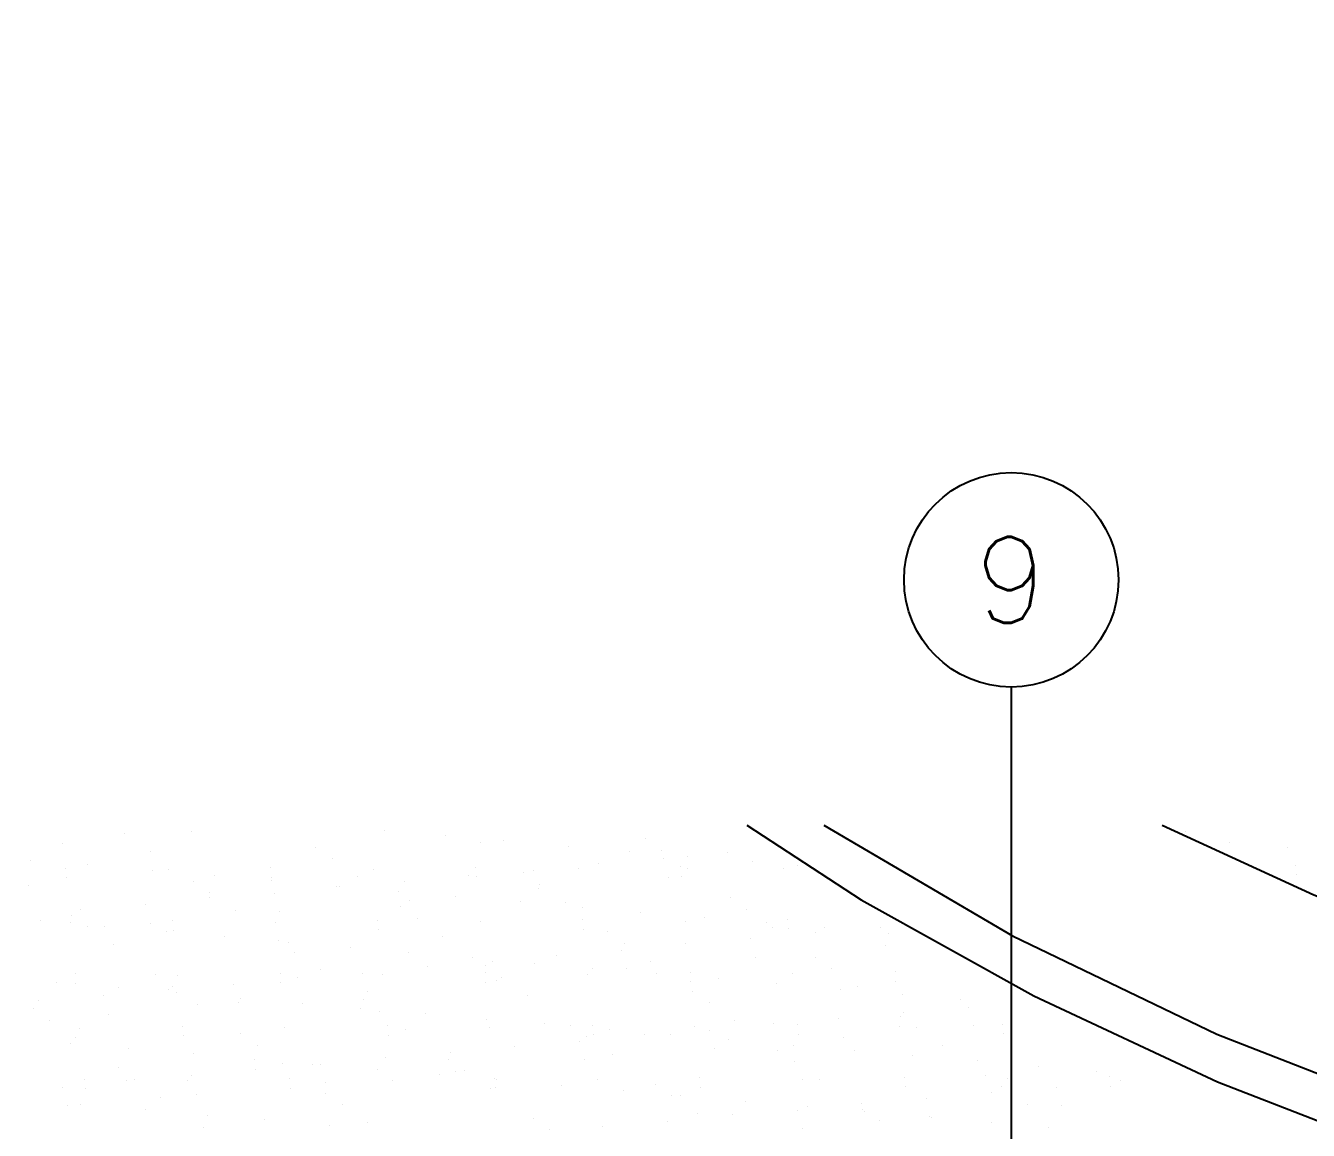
# Model space of a CAD drawing. Header units: millimetres. Extents: x 98 to 155, y -181 to 127.
# Drawn here: x 116.92 to 119.911, y 124.878 to 127.454 of the extents above; entities that cross this region are included whole.
import ezdxf
from ezdxf.enums import TextEntityAlignment as Align
from ezdxf.xclip import XClip

# ---------------------------------------------------------------- set-up
doc = ezdxf.new("R2010")
doc.units = ezdxf.units.MM
doc.header["$LTSCALE"] = 15
doc.header["$XCLIPFRAME"] = 2
for name, pattern in [('ACAD_ISO07W100', [3, 0, -3]), ('HIDDEN', [0.375, 0.25, -0.125]), ('PHANTOM', [63.5, 31.75, -6.35, 6.35, -6.35, 6.35, -6.35]), ('PHANTOM2', [1.25, 0.625, -0.125, 0.125, -0.125, 0.125, -0.125])]:
    doc.linetypes.add(name, pattern=pattern)
doc.layers.get('0').update_dxf_attribs({"color": 250})
for name, color, linetype in [('A-EJES', 250, 'PHANTOM'), ('A-MURO BAJO', 250, 'Continuous'), ('A-PROYECCIONES', 250, 'HIDDEN'), ('DLP_VERDE', 250, 'Continuous')]:
    doc.layers.add(name, color=color, linetype=linetype)
doc.layers.add('A-MUROS', color=252, linetype='Continuous', lineweight=30)
doc.styles.add('R80', font='ARIALN.TTF', dxfattribs={"height": 2.03})
doc.styles.add('ROMANS', font='romans.shx', dxfattribs={"width": 0.8})

# ---------------------------------------------------------------- blocks, each defined once
blk = doc.blocks.new('A$C9f73720c')
at = {"layer": 'A-MURO BAJO', "ltscale": 0.5}
blk.add_ellipse((38.8378, 114.0281, 0), major_axis=(2.17, 4.5286), ratio=0.667469, start_param=0.142256, end_param=3.271568, dxfattribs=at)
at = {"layer": 'A-MURO BAJO'}
blk.add_open_spline([(42.3403, 116.5514, 0), (42.3382, 116.5606, 0), (42.3361, 116.5697, 0), (42.1964, 117.1506, 0), (41.9448, 117.635, 0), (41.4165, 118.1878, 0), (41.1996, 118.346, 0), (40.9615, 118.4601, 0), (40.6654, 118.602, 0), (40.3363, 118.6755, 0), (39.4876, 118.6781, 0), (38.9468, 118.5292, 0), (37.8875, 117.9506, 0), (37.3701, 117.5213, 0), (36.4624, 116.4633, 0), (36.0727, 115.8353, 0), (35.4972, 114.5023, 0), (35.3118, 113.798, 0), (35.2266, 112.9248, 0), (35.2177, 112.728, 0), (35.225, 112.2724, 0)], degree=3, knots=[0, 0, 0, 0, 0.007003, 0.007003, 0.447636, 0.447636, 0.694928, 0.694928, 0.694928, 1.002589, 1.002589, 1.443222, 1.443222, 1.883855, 1.883855, 2.324488, 2.324488, 2.765122, 2.765122, 2.895595, 2.895595, 2.895595, 2.895595], dxfattribs=at)
at = {"layer": 'A-MURO BAJO', "ltscale": 0.5}
blk.add_open_spline([(40.797, 118.1168, 0), (40.5007, 118.2588, 0), (40.1627, 118.3191, 0), (39.4141, 118.2535, 0), (39.0045, 118.1247, 0), (38.1807, 117.67, 0), (37.7681, 117.3445, 0), (37.014, 116.5401, 0), (36.6729, 116.0617, 0), (36.1183, 115.0249, 0), (35.9051, 114.4669, 0), (35.6381, 113.3584, 0), (35.5846, 112.8084, 0), (35.6381, 111.8045, 0), (35.745, 111.3517, 0), (36.0833, 110.6101, 0), (36.3121, 110.322, 0), (36.8481, 109.9196, 0), (37.1565, 109.8013, 0), (37.8531, 109.7381, 0), (38.2431, 109.7963, 0), (38.7291, 109.9858, 0), (38.8092, 110.0207, 0), (38.8896, 110.0593, 0)], degree=3, knots=[0, 0, 0, 0, 0.376125, 0.376125, 0.752249, 0.752249, 1.128374, 1.128374, 1.504499, 1.504499, 1.880624, 1.880624, 2.256748, 2.256748, 2.632873, 2.632873, 3.008998, 3.008998, 3.385122, 3.385122, 3.761247, 3.761247, 3.834879, 3.834879, 3.834879, 3.834879], dxfattribs=at)
at = {"layer": 'A-PROYECCIONES'}
blk.add_line((38.8761, 87.8303, 0), (38.1838, 142.0709, 0), dxfattribs=at)
at = {"layer": 'DLP_VERDE', "linetype": 'Continuous'}
for p, q in [((37.2489, 119.2573), (37.2489, 119.2573)), ((37.0113, 119.2305), (37.0113, 119.2305)), ((37.0557, 119.2324), (37.0557, 119.2324)), ((37.2144, 119.2258), (37.2144, 119.2258)), ((37.2645, 119.2415), (37.2645, 119.2415)), ((37.0072, 119.1982), (37.0072, 119.1982)), ((37.1507, 119.19), (37.1507, 119.19)), ((37.2969, 119.1907), (37.2969, 119.1907)), ((37.4452, 119.1977), (37.4452, 119.1977)), ((37.5316, 119.2069), (37.5316, 119.2069)), ((37.5887, 119.1895), (37.5887, 119.1895)), ((37.0399, 119.18), (37.0399, 119.18)), ((37.0619, 119.1771), (37.0619, 119.1771)), ((37.1607, 119.1765), (37.1607, 119.1765)), ((37.1809, 119.1615), (37.1809, 119.1615)), ((37.2849, 119.1478), (37.2849, 119.1478)), ((37.307, 119.1449), (37.307, 119.1449)), ((37.426, 119.1292), (37.426, 119.1292)), ((37.4418, 119.1246), (37.4418, 119.1246)), ((37.451, 119.1004), (37.451, 119.1004)), ((37.53, 119.1155), (37.53, 119.1155)), ((37.552, 119.1126), (37.552, 119.1126)), ((37.6108, 119.1073), (37.6108, 119.1073)), ((37.038, 119.0823), (37.038, 119.0823)), ((37.0709, 119.0943), (37.0709, 119.0943)), ((37.1978, 119.0893), (37.1978, 119.0893)), ((37.2422, 119.0912), (37.2422, 119.0912)), ((37.4074, 119.0931), (37.4074, 119.0931)), ((36.9617, 119.0541), (36.9617, 119.0541)), ((37.0365, 119.0627), (37.0365, 119.0627)), ((37.11, 119.0611), (37.11, 119.0611)), ((37.2535, 119.0529), (37.2535, 119.0529)), ((37.3537, 119.0438), (37.3537, 119.0438)), ((37.3998, 119.0536), (37.3998, 119.0536)), ((37.5481, 119.0606), (37.5481, 119.0606)), ((36.9828, 119.0135), (36.9828, 119.0135)), ((37.2639, 118.9616), (37.2639, 118.9616)), ((37.3843, 118.9481), (37.3843, 118.9481)), ((37.4287, 118.9501), (37.4287, 118.9501)), ((37.6004, 118.9604), (37.6004, 118.9604)), ((36.893, 118.9312), (36.893, 118.9312)), ((36.9713, 118.9301), (36.9713, 118.9301)), ((37.0068, 118.9443), (37.0068, 118.9443)), ((37.0157, 118.932), (37.0157, 118.932)), ((37.0646, 118.917), (37.0646, 118.917)), ((37.1108, 118.9306), (37.1108, 118.9306)), ((37.1328, 118.9277), (37.1328, 118.9277)), ((37.2129, 118.924), (37.2129, 118.924)), ((37.2245, 118.9411), (37.2245, 118.9411)), ((37.2295, 118.93), (37.2295, 118.93)), ((37.5026, 118.9165), (37.5026, 118.9165)), ((36.9183, 118.9163), (36.9183, 118.9163)), ((37.2518, 118.912), (37.2518, 118.912)), ((37.3558, 118.8983), (37.3558, 118.8983)), ((37.3563, 118.9158), (37.3563, 118.9158)), ((37.3778, 118.8954), (37.3778, 118.8954)), ((37.5467, 118.9112), (37.5467, 118.9112)), ((37.1757, 118.8808), (37.1757, 118.8808)), ((37.4968, 118.8797), (37.4968, 118.8797)), ((37.4569, 118.8289), (37.4569, 118.8289)), ((37.0859, 118.7985), (37.0859, 118.7985)), ((37.411, 118.8), (37.411, 118.8)), ((37.4224, 118.7973), (37.4224, 118.7973)), ((37.5708, 118.807), (37.5708, 118.807)), ((36.8777, 118.7874), (36.8777, 118.7874)), ((36.998, 118.7819), (36.998, 118.7819)), ((37.0211, 118.7792), (37.0211, 118.7792)), ((37.0515, 118.767), (37.0515, 118.767)), ((37.1578, 118.7889), (37.1578, 118.7889)), ((37.1674, 118.7799), (37.1674, 118.7799)), ((37.2022, 118.7909), (37.2022, 118.7909)), ((37.3157, 118.7869), (37.3157, 118.7869)), ((37.4592, 118.7787), (37.4592, 118.7787)), ((37.3687, 118.7481), (37.3687, 118.7481)), ((36.9366, 118.7134), (36.9366, 118.7134)), ((36.9586, 118.7105), (36.9586, 118.7105)), ((36.9978, 118.7177), (36.9978, 118.7177)), ((37.0776, 118.6948), (37.0776, 118.6948)), ((37.1816, 118.6811), (37.1816, 118.6811)), ((37.2037, 118.6782), (37.2037, 118.6782)), ((36.9805, 118.6503), (36.9805, 118.6503)), ((37.2789, 118.6658), (37.2789, 118.6658)), ((37.3227, 118.6625), (37.3227, 118.6625)), ((37.3443, 118.6478), (37.3443, 118.6478)), ((37.3887, 118.6497), (37.3887, 118.6497)), ((37.4185, 118.6498), (37.4185, 118.6498)), ((37.4267, 118.6488), (37.4267, 118.6488)), ((36.8322, 118.6433), (36.8322, 118.6433)), ((36.908, 118.6354), (36.908, 118.6354)), ((36.9313, 118.6297), (36.9313, 118.6297)), ((36.9758, 118.6317), (36.9758, 118.6317)), ((37.124, 118.6421), (37.124, 118.6421)), ((37.1845, 118.6408), (37.1845, 118.6408)), ((37.2445, 118.6343), (37.2445, 118.6343)), ((37.2702, 118.6428), (37.2702, 118.6428)), ((37.4487, 118.6459), (37.4487, 118.6459)), ((36.8736, 118.6039), (36.8736, 118.6039)), ((37.1908, 118.585), (37.1908, 118.585)), ((36.8198, 118.5547), (36.8198, 118.5547)), ((37.4719, 118.5331), (37.4719, 118.5331)), ((36.9351, 118.5062), (36.9351, 118.5062)), ((37.0833, 118.5132), (37.0833, 118.5132)), ((37.101, 118.5027), (37.101, 118.5027)), ((37.2268, 118.505), (37.2268, 118.505)), ((37.371, 118.4996), (37.371, 118.4996)), ((37.3731, 118.5057), (37.3731, 118.5057)), ((37.4375, 118.5016), (37.4375, 118.5016)), ((36.9035, 118.4776), (36.9035, 118.4776)), ((36.958, 118.4816), (36.958, 118.4816)), ((37.0665, 118.4712), (37.0665, 118.4712)), ((37.1178, 118.4885), (37.1178, 118.4885)), ((37.1623, 118.4905), (37.1623, 118.4905)), ((37.0075, 118.4639), (37.0075, 118.4639)), ((37.0295, 118.461), (37.0295, 118.461)), ((37.1485, 118.4453), (37.1485, 118.4453)), ((37.3837, 118.4523), (37.3837, 118.4523)), ((37.0128, 118.422), (37.0128, 118.422)), ((37.2525, 118.4316), (37.2525, 118.4316)), ((37.2745, 118.4287), (37.2745, 118.4287)), ((37.3935, 118.4131), (37.3935, 118.4131)), ((36.8916, 118.3684), (36.8916, 118.3684)), ((37.0379, 118.3691), (37.0379, 118.3691)), ((37.1862, 118.3761), (37.1862, 118.3761)), ((37.2939, 118.37), (37.2939, 118.37)), ((37.3296, 118.3679), (37.3296, 118.3679)), ((37.3488, 118.3493), (37.3488, 118.3493)), ((37.4759, 118.3686), (37.4759, 118.3686)), ((36.8914, 118.3293), (36.8914, 118.3293)), ((36.923, 118.3397), (36.923, 118.3397)), ((36.9358, 118.3313), (36.9358, 118.3313)), ((37.1445, 118.3404), (37.1445, 118.3404)), ((37.2595, 118.3385), (37.2595, 118.3385)), ((37.3043, 118.3474), (37.3043, 118.3474)), ((36.8886, 118.3081), (36.8886, 118.3081)), ((37.2058, 118.2893), (37.2058, 118.2893)), ((36.8348, 118.2589), (36.8348, 118.2589)), ((36.8333, 118.2467), (36.8333, 118.2467)), ((36.851, 118.2396), (36.851, 118.2396)), ((36.8554, 118.2438), (36.8554, 118.2438)), ((36.9944, 118.2313), (36.9944, 118.2313)), ((37.1407, 118.232), (37.1407, 118.232)), ((37.289, 118.239), (37.289, 118.239)), ((37.4325, 118.2308), (37.4325, 118.2308)), ((36.9743, 118.2281), (36.9743, 118.2281)), ((37.0783, 118.2144), (37.0783, 118.2144)), ((37.1004, 118.2115), (37.1004, 118.2115)), ((37.116, 118.207), (37.116, 118.207)), ((37.331, 118.1992), (37.331, 118.1992)), ((36.7451, 118.1766), (36.7451, 118.1766)), ((36.918, 118.1812), (36.918, 118.1812)), ((37.0779, 118.1882), (37.0779, 118.1882)), ((37.0816, 118.1755), (37.0816, 118.1755)), ((37.1223, 118.1901), (37.1223, 118.1901)), ((37.2194, 118.1959), (37.2194, 118.1959)), ((37.3234, 118.1822), (37.3234, 118.1822)), ((37.3454, 118.1793), (37.3454, 118.1793)), ((36.7106, 118.1451), (36.7106, 118.1451)), ((37.3988, 118.1566), (37.3988, 118.1566)), ((37.0278, 118.1262), (37.0278, 118.1262)), ((36.8055, 118.0954), (36.8055, 118.0954)), ((36.9538, 118.1025), (36.9538, 118.1025)), ((37.0973, 118.0942), (37.0973, 118.0942)), ((37.2436, 118.0949), (37.2436, 118.0949)), ((37.3918, 118.1019), (37.3918, 118.1019)), ((37.309, 118.0743), (37.309, 118.0743)), ((36.6915, 118.022), (36.6915, 118.022)), ((36.8514, 118.029), (36.8514, 118.029)), ((36.8958, 118.0309), (36.8958, 118.0309)), ((36.938, 118.0439), (36.938, 118.0439)), ((37.1045, 118.04), (37.1045, 118.04)), ((37.2644, 118.047), (37.2644, 118.047)), ((37.2745, 118.0428), (37.2745, 118.0428)), ((37.3088, 118.0489), (37.3088, 118.0489)), ((36.8002, 118.0109), (36.8002, 118.0109)), ((36.9036, 118.0124), (36.9036, 118.0124)), ((36.9042, 117.9972), (36.9042, 117.9972)), ((36.9262, 117.9943), (36.9262, 117.9943)), ((37.2208, 117.9935), (37.2208, 117.9935)), ((36.8499, 117.9631), (36.8499, 117.9631)), ((37.0452, 117.9787), (37.0452, 117.9787)), ((37.0567, 117.9653), (37.0567, 117.9653)), ((37.1492, 117.965), (37.1492, 117.965)), ((37.1712, 117.9621), (37.1712, 117.9621)), ((36.7621, 117.9576), (36.7621, 117.9576)), ((36.9084, 117.9583), (36.9084, 117.9583)), ((37.2001, 117.9571), (37.2001, 117.9571)), ((37.2902, 117.9464), (37.2902, 117.9464)), ((37.3464, 117.9578), (37.3464, 117.9578)), ((37.131, 117.9112), (37.131, 117.9112)), ((36.6693, 117.8717), (36.6693, 117.8717)), ((36.7601, 117.8809), (36.7601, 117.8809)), ((36.878, 117.8808), (36.878, 117.8808)), ((37.0379, 117.8878), (37.0379, 117.8878)), ((37.0823, 117.8897), (37.0823, 117.8897)), ((37.0966, 117.8797), (37.0966, 117.8797)), ((37.291, 117.8988), (37.291, 117.8988)), ((36.7257, 117.8493), (36.7257, 117.8493)), ((36.7215, 117.8288), (36.7215, 117.8288)), ((36.8649, 117.8205), (36.8649, 117.8205)), ((37.0112, 117.8212), (37.0112, 117.8212)), ((37.0428, 117.8304), (37.0428, 117.8304)), ((37.1595, 117.8282), (37.1595, 117.8282)), ((37.303, 117.82), (37.303, 117.82)), ((36.6719, 117.8001), (36.6719, 117.8001)), ((36.73, 117.78), (36.73, 117.78)), ((36.7521, 117.7771), (36.7521, 117.7771)), ((36.871, 117.7615), (36.871, 117.7615)), ((37.324, 117.7785), (37.324, 117.7785)), ((36.6515, 117.7216), (36.6515, 117.7216)), ((36.8114, 117.7286), (36.8114, 117.7286)), ((36.8558, 117.7305), (36.8558, 117.7305)), ((36.9531, 117.7482), (36.9531, 117.7482)), ((36.9751, 117.7478), (36.9751, 117.7478)), ((36.9971, 117.7449), (36.9971, 117.7449)), ((37.0645, 117.7396), (37.0645, 117.7396)), ((37.1161, 117.7292), (37.1161, 117.7292)), ((37.2244, 117.7466), (37.2244, 117.7466)), ((37.2688, 117.7486), (37.2688, 117.7486)), ((37.2896, 117.747), (37.2896, 117.747)), ((36.8243, 117.6917), (36.8243, 117.6917)), ((36.9186, 117.7166), (36.9186, 117.7166)), ((37.2201, 117.7155), (37.2201, 117.7155)), ((37.2358, 117.6977), (37.2358, 117.6977)), ((37.2421, 117.7126), (37.2421, 117.7126)), ((37.2623, 117.6911), (37.2623, 117.6911)), ((36.676, 117.6846), (36.676, 117.6846)), ((36.8649, 117.6674), (36.8649, 117.6674)), ((36.9678, 117.6834), (36.9678, 117.6834)), ((37.114, 117.6841), (37.114, 117.6841)), ((37.146, 117.6155), (37.146, 117.6155)), ((36.6293, 117.5713), (36.6293, 117.5713)), ((36.7751, 117.5851), (36.7751, 117.5851)), ((36.838, 117.5804), (36.838, 117.5804)), ((36.9979, 117.5874), (36.9979, 117.5874)), ((37.0423, 117.5893), (37.0423, 117.5893)), ((37.1116, 117.5839), (37.1116, 117.5839)), ((37.251, 117.5985), (37.251, 117.5985)), ((36.5849, 117.5694), (36.5849, 117.5694)), ((36.6326, 117.5469), (36.6326, 117.5469)), ((36.6969, 117.5443), (36.6969, 117.5443)), ((36.7407, 117.5536), (36.7407, 117.5536)), ((36.7788, 117.5475), (36.7788, 117.5475)), ((36.9271, 117.5546), (36.9271, 117.5546)), ((37.0706, 117.5463), (37.0706, 117.5463)), ((37.2169, 117.547), (37.2169, 117.547)), ((36.8009, 117.5306), (36.8009, 117.5306)), ((36.8229, 117.5277), (36.8229, 117.5277)), ((36.9419, 117.512), (36.9419, 117.512)), ((37.0579, 117.5347), (37.0579, 117.5347)), ((36.6869, 117.5043), (36.6869, 117.5043)), ((37.0459, 117.4983), (37.0459, 117.4983)), ((37.068, 117.4954), (37.068, 117.4954)), ((36.9681, 117.4524), (36.9681, 117.4524)), ((37.1869, 117.4798), (37.1869, 117.4798)), ((36.5971, 117.422), (36.5971, 117.422)), ((36.6115, 117.4212), (36.6115, 117.4212)), ((36.7714, 117.4282), (36.7714, 117.4282)), ((36.8158, 117.4301), (36.8158, 117.4301)), ((37.0245, 117.4393), (37.0245, 117.4393)), ((37.1844, 117.4462), (37.1844, 117.4462)), ((36.5919, 117.418), (36.5919, 117.418)), ((36.7354, 117.4098), (36.7354, 117.4098)), ((36.8817, 117.4104), (36.8817, 117.4104)), ((36.9337, 117.4209), (36.9337, 117.4209)), ((37.03, 117.4175), (37.03, 117.4175)), ((36.5627, 117.3905), (36.5627, 117.3905)), ((36.8799, 117.3716), (36.8799, 117.3716)), ((36.6267, 117.3134), (36.6267, 117.3134)), ((36.6488, 117.3105), (36.6488, 117.3105)), ((36.5465, 117.2739), (36.5465, 117.2739)), ((36.6948, 117.2809), (36.6948, 117.2809)), ((36.7678, 117.2948), (36.7678, 117.2948)), ((36.7901, 117.2893), (36.7901, 117.2893)), ((36.798, 117.2801), (36.798, 117.2801)), ((36.8382, 117.2727), (36.8382, 117.2727)), ((36.8718, 117.2811), (36.8718, 117.2811)), ((36.8938, 117.2782), (36.8938, 117.2782)), ((36.9579, 117.287), (36.9579, 117.287)), ((36.9845, 117.2733), (36.9845, 117.2733)), ((37.0023, 117.289), (37.0023, 117.289)), ((36.5449, 117.269), (36.5449, 117.269)), ((36.5893, 117.2709), (36.5893, 117.2709)), ((36.7557, 117.2578), (36.7557, 117.2578)), ((36.702, 117.2086), (36.702, 117.2086)), ((36.503, 117.1361), (36.503, 117.1361)), ((36.6122, 117.1263), (36.6122, 117.1263)), ((36.6493, 117.1367), (36.6493, 117.1367)), ((36.7314, 117.1278), (36.7314, 117.1278)), ((36.7758, 117.1298), (36.7758, 117.1298)), ((36.7976, 117.1438), (36.7976, 117.1438)), ((36.4746, 117.0933), (36.4746, 117.0933)), ((36.5715, 117.1208), (36.5715, 117.1208)), ((36.5778, 117.0947), (36.5778, 117.0947)), ((36.5936, 117.0776), (36.5936, 117.0776)), ((36.6976, 117.0639), (36.6976, 117.0639)), ((36.524, 117.0455), (36.524, 117.0455)), ((36.7196, 117.061), (36.7196, 117.061)), ((36.4624, 117.0072), (36.4624, 117.0072)), ((36.6059, 116.999), (36.6059, 116.999)), ((36.5049, 116.9686), (36.5049, 116.9686)), ((36.5493, 116.9706), (36.5493, 116.9706)), ((36.5653, 116.8701), (36.5653, 116.8701)), ((36.5234, 116.8467), (36.5234, 116.8467)), ((36.5455, 116.8438), (36.5455, 116.8438)), ((36.5315, 116.8205), (36.5315, 116.8205)), ((37.0644, 116.5451), (37.0644, 116.5451)), ((37.0172, 116.4506), (37.0172, 116.4506)), ((36.9102, 116.3156), (36.9102, 116.3156)), ((36.9766, 116.3217), (36.9766, 116.3217)), ((36.9322, 116.3127), (36.9322, 116.3127))]:
    blk.add_line(p, q, dxfattribs=at)
at = {"style": 'R80'}
for height, rotation, p in [(0.09, 0.009, (39.554, 141.0046, 0)), (0.09, 0.009, (45.7984, 139.3226, 0)), (0.09, 0.009, (50.4634, 135.3578, 0)), (0.09, 0.009, (41.9784, 129.0436, 0)), (0.09, 0.009, (37.8409, 128.6089, 0)), (0.09, 0.009, (35.483, 116.3582, 0)), (0.09, 0.009, (63.0395, 116.3253, 0)), (0.09, 0.009, (38.5607, 113.6321, 0)), (0.09, 0.009, (45.1292, 84.3757, 0)), (0.09, 0.009, (43.9111, 83.9335, 0)), (0.09, 0.009, (43.1485, 83.401, 0)), (0.09, 0.009, (28.0067, 80.1071, 0)), (0.09, 0.009, (44.3753, 79.9046, 0)), (0.09, 0.009, (55.151, 79.2173, 0)), (0.09, 0.009, (38.2608, 76.0049)), (0.09, 0.009, (39.0036, 75.5558)), (0.09, 0.009, (27.5137, 75.2133, 0)), (0.09, 0.009, (27.5137, 75.2133, 0)), (0.09, 0.009, (39.8519, 75.1543)), (0.09, 0.009, (25.3599, 70.2709, 0)), (0.09, 0.009, (32.1646, 69.192, 0)), (0.09, 0.009, (32.1646, 69.192, 0)), (0.09, 0.009, (26.9947, 68.6392, 0)), (0.09, 0.009, (59.8504, 67.3859, 0)), (0.09, 0.009, (24.839, 65.5107, 0)), (0.09, 0.009, (24.839, 65.5107, 0)), (0.09, 0.009, (33.5008, 60.261, 0)), (0.09, 0.009, (33.5008, 60.261, 0)), (0.09, 347.3908, (17.1069, 59.2726, 0)), (0.09, 0.009, (26.4708, 59.2035, 0)), (0.09, 0.009, (26.4708, 59.2035, 0)), (0.09, 0.009, (23.1216, 58.7685, 0)), (0.09, 0.009, (23.1216, 58.7685, 0)), (0.09, 0.009, (27.6632, 55.3959, 0)), (0.09, 0.009, (27.6632, 55.3959, 0)), (0.09, 0.009, (22.2239, 54.9818, 0)), (0.09, 0.009, (22.2239, 54.9818, 0)), (0.09, 0.009, (65.7174, 53.5803, 0)), (0.09, 0.009, (38.377, 51.7166, 0)), (0.09, 0.009, (38.377, 51.7166, 0)), (0.09, 0.009, (21.0294, 51.3767, 0)), (0.09, 0.009, (21.0294, 51.3767, 0)), (0.09, 0.009, (29.4091, 50.8876, 0)), (0.09, 0.009, (29.4091, 50.8876, 0)), (0.09, 0.009, (22.5184, 48.0808, 0)), (0.09, 0.009, (22.5184, 48.0808, 0)), (0.09, 0.009, (32.8305, 47.9478, 0)), (0.09, 0.009, (38.6414, 47.9238, 0)), (0.09, 1.5576, (45.5013, 47.0033, 0)), (0.09, 1.5576, (45.5013, 47.0033, 0)), (0.09, 1.5576, (42.9613, 45.8781, 0)), (0.09, 0.009, (31.2252, 43.4352, 0)), (0.09, 0.009, (31.2252, 43.4352, 0)), (0.09, 0.009, (24.8291, 43.3056, 0)), (0.09, 0.009, (24.8291, 43.3056, 0)), (0.09, 0.009, (28.8684, 42.6092, 0)), (0.09, 0.009, (28.8684, 42.6092, 0)), (0.09, 0.009, (46.0815, 42.4048, 0)), (0.09, 0.009, (19.0307, 42.0559, 0)), (0.09, 0.009, (19.0307, 42.0559, 0)), (0.09, 0.009, (70.9067, 41.0329, 0)), (0.09, 0.009, (22.7765, 38.7407, 0)), (0.09, 0.009, (22.7765, 38.7407, 0)), (0.09, 0.009, (17.8952, 37.4624, 0)), (0.09, 0.009, (17.8952, 37.4624, 0)), (0.09, 0.009, (25.8226, 33.2142, 0)), (0.09, 0.009, (21.5027, 31.2754, 0)), (0.1403, 0.009, (43.0178, 29.8778, 0)), (0.09, 0.009, (24.3978, 29.2659, 0)), (0.09, 0.009, (49.7565, 29.0287, 0)), (0.09, 0.009, (16.51, 28.4123, 0)), (0.09, 0.009, (16.51, 28.4123, 0)), (0.09, 0.009, (40.7946, 24.893, 0)), (0.09, 0.009, (18.1268, 23.6374, 0)), (0.09, 0.009, (20.346, 20.3291, 0)), (0.09, 0.009, (38.3365, 19.4632, 0)), (0.09, 0.009, (18.2869, 15.9828, 0)), (0.09, 0.009, (36.6694, 12.5977, 0)), (0.09, 337.7998, (24.7536, 11.2334, 0)), (0.09, 0.009, (33.5928, 10.3508, 0)), (0.09, 337.7998, (21.6109, 10.1247, 0)), (0.09, 337.7998, (16.5605, 9.5998, 0)), (0.09, 337.7998, (29.9414, 8.9534, 0)), (0.09, 337.7998, (31.6402, 7.9561, 0)), (0.09, 337.7998, (26.736, 7.7966, 0)), (0.09, 337.7998, (32.0288, 7.0232, 0)), (0.09, 0.009, (16.5347, 5.5678, 0)), (0.09, 0.009, (23.3239, 5.5763, 0)), (0.09, 0.009, (34.4718, 3.6379, 0))]:
    blk.add_attdef('N.P.T.+0.00', text='', height=height, rotation=rotation, dxfattribs=at).set_placement(p, align=Align.MIDDLE_CENTER)
for p in [(49.9263, 138.2431, 0), (56.6904, 136.252, 0), (60.5336, 135.5237, 0), (42.6322, 135.1839), (58.3591, 133.6514, 0), (46.2516, 126.9171), (67.6439, 125.1529), (62.2762, 107.4327), (41.3341, 103.0918, 0), (58.4477, 100.4887, -0.2526), (35.1548, 97.8545, 0), (58.3053, 94.9071, 0), (31.2618, 93.9445, 0), (38.1161, 91.318), (54.6279, 88.218, 0), (17.9393, 86.8861, 0), (34.7444, 85.6148, 0), (54.6869, 83.8861, 0), (35.5048, 81.4636, 0), (34.6534, 76.9929, 0), (59.6668, 73.2509), (40.4113, 65.8421, 0), (43.5611, 65.2125, 0), (64.4681, 61.3857), (43.9111, 51.4927, 0), (32.9744, 51.0828, 0), (69.3242, 50.0814, 0), (48.0327, 50.0735, 0), (52.9599, 39.4701, 0), (74.4159, 35.7467, 0)]:
    blk.add_attdef('N.P.T.+0.00', text='', height=0.2109, dxfattribs=at).set_placement(p, align=Align.MIDDLE_CENTER)
blk = doc.blocks.new('Ejes_Torre C 1var')
at = {"layer": 'A-EJES', "linetype": 'PHANTOM2', "ltscale": 0.5}
blk.add_lwpolyline([(17.575, 16.65), (17.575, 14.35)], dxfattribs=at)
at = {"layer": 'A-EJES', "linetype": 'Continuous'}
blk.add_circle((17.575, 16.9), 0.25, dxfattribs=at)
at = {"layer": 'A-EJES', "linetype": 'Continuous', "style": 'ROMANS'}
blk.add_text('9', height=0.2, dxfattribs=at).set_placement((17.575, 16.9), align=Align.MIDDLE_CENTER)

msp = doc.modelspace()

# ---------------------------------------------------------------- block references
at = {"linetype": 'ACAD_ISO07W100', "ltscale": 5}
ref = msp.add_blockref('A$C9f73720c', (241.452, 114.8591), dxfattribs=dict(at, rotation=102.6156181418625))
XClip(ref).set_block_clipping_path([(22.1542253106, 140.4101169162), (10.3600901397, 87.7136669306), (29.6608346476, 83.3939150368), (41.4549698184, 136.0903650224)])

# ---------------------------------------------------------------- next in the draw order: block references
at = {"layer": 'A-MUROS'}
msp.add_blockref('Ejes_Torre C 1var', (101.6432, 109.2616), dxfattribs=at)

doc.saveas('drawing.dxf')
